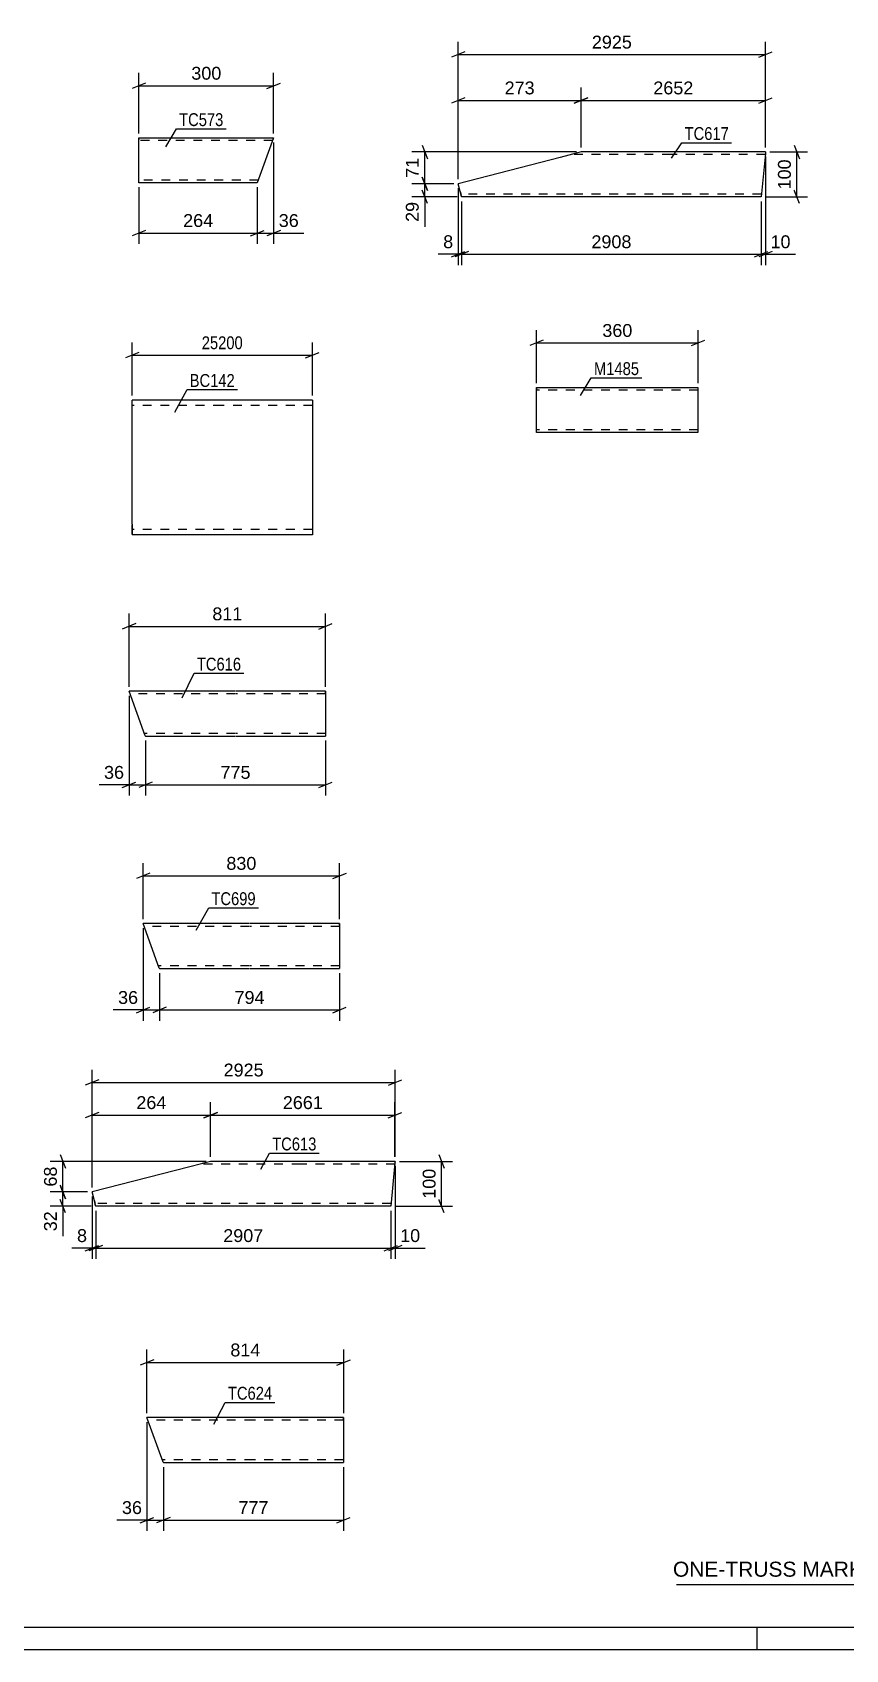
# Model space of a CAD drawing. Header units: millimetres. Extents: x 0 to 1189, y 0 to 841.
# Drawn here: x 607.6 to 788.7, y 0 to 360.2 of the extents above; entities that cross this region are included whole.
import ezdxf

# ---------------------------------------------------------------- set-up
doc = ezdxf.new("R2010")
doc.units = ezdxf.units.MM
doc.linetypes.add('DXK_LINE_DOT2', pattern=[3.9198, 1.9599, -1.9599])
doc.styles.add('Arial', font='ARIAL.TTF', dxfattribs={"height": 0.2})
doc.styles.add('Arial Narrow', font='ARIALN.TTF', dxfattribs={"height": 0.2})

# ---------------------------------------------------------------- blocks, each defined once
blk = doc.blocks.new('Unknown-814467843-1163')
at = {"color": 5, "linetype": 'Continuous'}
for p, q in [((5, 5), (1184, 5)), ((769, 0), (769, 5)), ((0, 0), (1189, 0))]:
    blk.add_line(p, q, dxfattribs=at)
blk = doc.blocks.new('Unknown-814467843-20826')
at = {"color": 7, "linetype": 'Continuous'}
blk.add_line((751, 14.5), (821, 14.5), dxfattribs=at)
at = {"color": 7, "style": 'Arial'}
blk.add_text('ONE-TRUSS MARKED AS TR408', height=3.3428, dxfattribs=at).set_placement((750.24, 16.25))
blk = doc.blocks.new('Part-814467843-18651 - 18650')
at = {"color": 2, "linetype": 'Continuous'}
for p, q in [((636.76, 41.77), (633.15, 51.68)), ((656.79, 51.68), (633.15, 51.68)), ((676.89, 51.68), (656.89, 51.68)), ((676.89, 51.68), (676.89, 51.59)), ((676.89, 51.59), (676.89, 41.68)), ((636.79, 41.68), (636.76, 41.77)), ((636.79, 41.68), (656.79, 41.68)), ((656.89, 41.68), (676.89, 41.68))]:
    blk.add_line(p, q, dxfattribs=at)
at = {"color": 7, "linetype": 'DXK_LINE_DOT2'}
for p, q in [((656.79, 51.08), (633.37, 51.08)), ((676.89, 51.08), (656.89, 51.08)), ((676.89, 51.33), (676.89, 51.68)), ((656.79, 42.28), (636.57, 42.28)), ((676.89, 42.28), (656.89, 42.28))]:
    blk.add_line(p, q, dxfattribs=at)
blk = doc.blocks.new('Part-814467843-18659 - 18658')
at = {"color": 2, "linetype": 'Continuous'}
for p, q in [((725.15, 332.39), (702.44, 326.51)), ((729.78, 333.59), (725.15, 332.39)), ((749.78, 333.59), (729.78, 333.59)), ((770.84, 333.59), (749.88, 333.59)), ((770.81, 333.24), (769.88, 323.59)), ((770.83, 333.5), (770.81, 333.24)), ((770.84, 333.59), (770.83, 333.5)), ((702.88, 324.79), (702.44, 326.51)), ((703.17, 323.68), (702.88, 324.79)), ((703.19, 323.59), (703.17, 323.68)), ((749.78, 323.59), (703.19, 323.59)), ((769.88, 323.59), (749.88, 323.59))]:
    blk.add_line(p, q, dxfattribs=at)
at = {"color": 7, "linetype": 'DXK_LINE_DOT2'}
for p, q in [((729.78, 333.59), (726.92, 332.85)), ((749.78, 332.99), (727.46, 332.99)), ((770.78, 332.99), (749.88, 332.99)), ((702.88, 324.79), (703.1, 323.94)), ((749.78, 324.19), (703.04, 324.19)), ((769.94, 324.19), (749.88, 324.19))]:
    blk.add_line(p, q, dxfattribs=at)
blk = doc.blocks.new('Part-814467843-18667 - 18666')
at = {"color": 2, "linetype": 'Continuous'}
for p, q in [((719.86, 279.9), (719.86, 281.1)), ((719.86, 281.1), (755.81, 281.1)), ((755.81, 281.1), (755.81, 281.01)), ((755.81, 281.01), (755.81, 280.75)), ((719.86, 271.1), (719.86, 279.9)), ((755.81, 280.75), (755.81, 279.9)), ((755.81, 279.9), (755.81, 271.1)), ((755.81, 271.1), (719.86, 271.1))]:
    blk.add_line(p, q, dxfattribs=at)
at = {"color": 7, "linetype": 'DXK_LINE_DOT2'}
for p, q in [((719.86, 281.1), (719.86, 281.01)), ((719.86, 281.01), (719.86, 280.75)), ((755.81, 281.1), (755.81, 280.75)), ((755.81, 280.5), (719.86, 280.5)), ((719.86, 271.85), (719.86, 271.75)), ((719.86, 271.75), (719.86, 271.85)), ((719.86, 271.75), (719.86, 271.7)), ((719.86, 271.7), (719.86, 271.75)), ((755.81, 271.7), (719.86, 271.7))]:
    blk.add_line(p, q, dxfattribs=at)
blk = doc.blocks.new('Part-814467843-18619 - 18618')
at = {"color": 2, "linetype": 'Continuous'}
for p, q in [((631.35, 335.53), (631.35, 336.73)), ((631.35, 336.73), (661.35, 336.73)), ((631.35, 327.93), (631.35, 335.53)), ((661.35, 336.73), (657.71, 326.73)), ((631.35, 326.82), (631.35, 327.93)), ((631.35, 326.73), (631.35, 326.82)), ((657.71, 326.73), (631.35, 326.73))]:
    blk.add_line(p, q, dxfattribs=at)
at = {"color": 7, "linetype": 'DXK_LINE_DOT2'}
for p, q in [((631.35, 336.73), (631.35, 336.64)), ((631.35, 336.64), (631.35, 336.38)), ((661.13, 336.13), (631.35, 336.13)), ((661.22, 336.38), (661.35, 336.73)), ((631.35, 327.08), (631.35, 327.93)), ((657.93, 327.33), (631.35, 327.33))]:
    blk.add_line(p, q, dxfattribs=at)
blk = doc.blocks.new('Part-814467843-18627 - 18626')
at = {"color": 2, "linetype": 'Continuous'}
for p, q in [((632.77, 203.57), (629.16, 213.48)), ((652.81, 213.48), (629.16, 213.48)), ((672.91, 213.48), (652.91, 213.48)), ((672.91, 213.48), (672.91, 213.39)), ((672.91, 213.39), (672.91, 203.48)), ((632.81, 203.48), (632.77, 203.57)), ((632.81, 203.48), (652.81, 203.48)), ((652.91, 203.48), (672.91, 203.48))]:
    blk.add_line(p, q, dxfattribs=at)
at = {"color": 7, "linetype": 'DXK_LINE_DOT2'}
for p, q in [((652.81, 212.88), (629.38, 212.88)), ((672.91, 212.88), (652.91, 212.88)), ((672.91, 213.13), (672.91, 213.48)), ((652.81, 204.08), (632.59, 204.08)), ((672.91, 204.08), (652.91, 204.08))]:
    blk.add_line(p, q, dxfattribs=at)
blk = doc.blocks.new('Part-814467843-15089 - 15088')
at = {"color": 2, "linetype": 'Continuous'}
for p, q in [((649.86, 278.31), (629.86, 278.31)), ((629.86, 250.71), (629.86, 278.31)), ((669.96, 278.31), (649.96, 278.31)), ((669.96, 278.31), (669.96, 248.31)), ((629.86, 250.71), (629.86, 248.31)), ((649.86, 248.31), (629.86, 248.31)), ((669.96, 248.31), (649.96, 248.31))]:
    blk.add_line(p, q, dxfattribs=at)
at = {"color": 7, "linetype": 'DXK_LINE_DOT2'}
for p, q in [((649.86, 277.11), (629.86, 277.11)), ((669.96, 277.11), (649.96, 277.11)), ((629.86, 248.49), (629.86, 250.71)), ((629.86, 249.51), (629.86, 249.6)), ((649.86, 249.51), (629.86, 249.51)), ((669.96, 249.51), (649.96, 249.51)), ((669.96, 249.51), (669.96, 249.6))]:
    blk.add_line(p, q, dxfattribs=at)
blk = doc.blocks.new('Part-814467843-18635 - 18634')
at = {"color": 2, "linetype": 'Continuous'}
for p, q in [((647.32, 108.76), (642.67, 107.56)), ((667.32, 108.76), (647.32, 108.76)), ((688.39, 108.76), (667.42, 108.76)), ((688.35, 108.41), (687.42, 98.76)), ((688.38, 108.67), (688.35, 108.41)), ((688.39, 108.76), (688.38, 108.67)), ((642.67, 107.56), (620.92, 101.95)), ((621.43, 99.96), (620.92, 101.95)), ((621.72, 98.86), (621.43, 99.96)), ((621.74, 98.76), (621.72, 98.86)), ((667.32, 98.76), (621.74, 98.76)), ((687.42, 98.76), (667.42, 98.76))]:
    blk.add_line(p, q, dxfattribs=at)
at = {"color": 7, "linetype": 'DXK_LINE_DOT2'}
for p, q in [((647.32, 108.76), (644.45, 108.02)), ((667.32, 108.16), (644.99, 108.16)), ((688.33, 108.16), (667.42, 108.16)), ((621.43, 99.96), (621.65, 99.12)), ((667.32, 99.36), (621.59, 99.36)), ((687.48, 99.36), (667.42, 99.36))]:
    blk.add_line(p, q, dxfattribs=at)
blk = doc.blocks.new('Part-814467843-18643 - 18642')
at = {"color": 2, "linetype": 'Continuous'}
for p, q in [((635.89, 151.8), (632.28, 161.71)), ((655.92, 161.71), (632.28, 161.71)), ((676.02, 161.71), (656.02, 161.71)), ((676.02, 161.71), (676.02, 161.62)), ((676.02, 161.62), (676.02, 151.71)), ((635.92, 151.71), (635.89, 151.8)), ((635.92, 151.71), (655.92, 151.71)), ((656.02, 151.71), (676.02, 151.71))]:
    blk.add_line(p, q, dxfattribs=at)
at = {"color": 7, "linetype": 'DXK_LINE_DOT2'}
for p, q in [((655.92, 161.11), (632.5, 161.11)), ((676.02, 161.11), (656.02, 161.11)), ((676.02, 161.36), (676.02, 161.71)), ((655.92, 152.31), (635.7, 152.31)), ((676.02, 152.31), (656.02, 152.31))]:
    blk.add_line(p, q, dxfattribs=at)
blk = doc.blocks.new('StraightDimension-814467843-19348 - 18650')
at = {"color": 7, "linetype": 'Continuous'}
for p, q in [((633.15, 50.68), (633.15, 26.46)), ((636.79, 40.68), (636.79, 26.46)), ((631.65, 28.26), (634.65, 29.46)), ((633.15, 28.86), (636.79, 28.86)), ((638.29, 29.46), (635.29, 28.26))]:
    blk.add_line(p, q, dxfattribs=at)
at = {"color": 0}
blk.add_wipeout([(632.63, 29.61), (632.63, 33.81), (626.98, 33.81), (626.98, 29.61)], dxfattribs=at)
at = {"color": 7, "linetype": 'Continuous'}
blk.add_line((633.15, 28.86), (626.45, 28.86), dxfattribs=at)
blk.add_line((633.15, 28.86), (626.45, 28.86), dxfattribs=at)
at = {"color": 3, "style": 'Arial'}
blk.add_text('36', height=2.865, dxfattribs=at).set_placement((627.58, 30.21))
blk = doc.blocks.new('StraightDimension-814467843-19321 - 18650')
at = {"color": 7, "linetype": 'Continuous'}
for p, q in [((633.15, 52.68), (633.15, 66.82)), ((676.94, 52.68), (676.94, 66.82)), ((634.65, 64.57), (631.65, 63.37)), ((633.15, 63.97), (676.94, 63.97)), ((675.44, 63.37), (678.44, 64.57))]:
    blk.add_line(p, q, dxfattribs=at)
at = {"color": 0}
blk.add_wipeout([(658.98, 64.72), (658.98, 68.92), (651.11, 68.92), (651.11, 64.72)], dxfattribs=at)
at = {"color": 3, "style": 'Arial'}
blk.add_text('814', height=2.865, dxfattribs=at).set_placement((651.71, 65.32))
blk = doc.blocks.new('StraightDimension-814467843-19347 - 18650')
at = {"color": 7, "linetype": 'Continuous'}
for p, q in [((636.79, 40.68), (636.79, 26.46)), ((676.89, 40.68), (676.89, 26.46)), ((638.29, 29.46), (635.29, 28.26)), ((636.79, 28.86), (676.89, 28.86)), ((675.39, 28.26), (678.39, 29.46))]:
    blk.add_line(p, q, dxfattribs=at)
at = {"color": 0}
blk.add_wipeout([(660.78, 29.61), (660.78, 33.81), (652.91, 33.81), (652.91, 29.61)], dxfattribs=at)
at = {"color": 3, "style": 'Arial'}
blk.add_text('777', height=2.865, dxfattribs=at).set_placement((653.51, 30.21))
blk = doc.blocks.new('StraightDimension-814467843-19615 - 18658')
at = {"color": 7, "linetype": 'Continuous'}
for p, q in [((770.84, 332.59), (770.84, 308.41)), ((769.88, 322.59), (769.88, 308.41)), ((768.38, 310.21), (771.38, 311.41)), ((772.34, 311.41), (769.34, 310.21)), ((769.88, 310.81), (770.84, 310.81))]:
    blk.add_line(p, q, dxfattribs=at)
at = {"color": 0}
blk.add_wipeout([(777.01, 311.56), (777.01, 315.76), (771.36, 315.76), (771.36, 311.56)], dxfattribs=at)
at = {"color": 7, "linetype": 'Continuous'}
blk.add_line((770.84, 310.81), (777.54, 310.81), dxfattribs=at)
blk.add_line((770.84, 310.81), (777.54, 310.81), dxfattribs=at)
at = {"color": 3, "style": 'Arial'}
blk.add_text('10', height=2.865, dxfattribs=at).set_placement((771.96, 312.16))
blk = doc.blocks.new('StraightDimension-814467843-19703 - 18658')
at = {"color": 7, "linetype": 'Continuous'}
for p, q in [((777.23, 335.09), (778.43, 332.09)), ((771.84, 333.59), (780.23, 333.59)), ((777.83, 323.59), (777.83, 333.59)), ((778.43, 322.09), (777.23, 325.09)), ((770.88, 323.59), (780.23, 323.59))]:
    blk.add_line(p, q, dxfattribs=at)
at = {"color": 0}
blk.add_wipeout([(777.08, 332.52), (772.88, 332.52), (772.88, 324.65), (777.08, 324.65)], dxfattribs=at)
at = {"color": 3, "style": 'Arial'}
blk.add_text('100', height=2.865, rotation=90.0002, dxfattribs=at).set_placement((776.48, 325.25))
blk = doc.blocks.new('StraightDimension-814467843-19511 - 18658')
at = {"color": 7, "linetype": 'Continuous'}
for p, q in [((702.44, 327.51), (702.44, 347.92)), ((729.78, 334.59), (729.78, 347.92)), ((703.94, 345.67), (700.94, 344.47)), ((702.44, 345.07), (729.78, 345.07)), ((728.28, 344.47), (731.28, 345.67))]:
    blk.add_line(p, q, dxfattribs=at)
at = {"color": 0}
blk.add_wipeout([(720.04, 345.82), (720.04, 350.02), (712.17, 350.02), (712.17, 345.82)], dxfattribs=at)
at = {"color": 3, "style": 'Arial'}
blk.add_text('273', height=2.865, dxfattribs=at).set_placement((712.77, 346.42))
blk = doc.blocks.new('StraightDimension-814467843-19510 - 18658')
at = {"color": 7, "linetype": 'Continuous'}
for p, q in [((729.78, 334.59), (729.78, 347.92)), ((770.85, 334.59), (770.85, 347.92)), ((731.28, 345.67), (728.28, 344.47)), ((729.78, 345.07), (770.85, 345.07)), ((769.35, 344.47), (772.35, 345.67))]:
    blk.add_line(p, q, dxfattribs=at)
at = {"color": 0}
blk.add_wipeout([(755.36, 345.82), (755.36, 350.02), (745.27, 350.02), (745.27, 345.82)], dxfattribs=at)
at = {"color": 3, "style": 'Arial'}
blk.add_text('2652', height=2.865, dxfattribs=at).set_placement((745.87, 346.42))
blk = doc.blocks.new('StraightDimension-814467843-19401 - 18658')
at = {"color": 7, "linetype": 'Continuous'}
for p, q in [((694.39, 335.09), (695.59, 332.09)), ((728.78, 333.59), (692.14, 333.59)), ((694.99, 326.51), (694.99, 333.59)), ((695.59, 325.01), (694.39, 328.01)), ((701.44, 326.51), (692.14, 326.51))]:
    blk.add_line(p, q, dxfattribs=at)
at = {"color": 0}
blk.add_wipeout([(694.24, 332.87), (690.04, 332.87), (690.04, 327.22), (694.24, 327.22)], dxfattribs=at)
at = {"color": 3, "style": 'Arial'}
blk.add_text('71', height=2.865, rotation=90.0002, dxfattribs=at).set_placement((693.64, 327.82))
blk = doc.blocks.new('StraightDimension-814467843-19402 - 18658')
at = {"color": 7, "linetype": 'Continuous'}
for p, q in [((694.39, 328.01), (695.59, 325.01)), ((701.44, 326.51), (692.14, 326.51)), ((695.59, 322.09), (694.39, 325.09)), ((694.99, 323.59), (694.99, 326.51)), ((702.19, 323.59), (692.14, 323.59))]:
    blk.add_line(p, q, dxfattribs=at)
at = {"color": 0}
blk.add_wipeout([(694.24, 323.06), (690.04, 323.06), (690.04, 317.41), (694.24, 317.41)], dxfattribs=at)
at = {"color": 7, "linetype": 'Continuous'}
blk.add_line((694.99, 323.59), (694.99, 316.89), dxfattribs=at)
blk.add_line((694.99, 323.59), (694.99, 316.89), dxfattribs=at)
at = {"color": 3, "style": 'Arial'}
blk.add_text('29', height=2.865, rotation=90.0002, dxfattribs=at).set_placement((693.64, 318.01))
blk = doc.blocks.new('StraightDimension-814467843-19616 - 18658')
at = {"color": 7, "linetype": 'Continuous'}
for p, q in [((703.19, 322.59), (703.19, 308.41)), ((769.88, 322.59), (769.88, 308.41)), ((704.69, 311.41), (701.69, 310.21)), ((703.19, 310.81), (769.88, 310.81)), ((768.38, 310.21), (771.38, 311.41))]:
    blk.add_line(p, q, dxfattribs=at)
at = {"color": 0}
blk.add_wipeout([(741.58, 311.56), (741.58, 315.76), (731.49, 315.76), (731.49, 311.56)], dxfattribs=at)
at = {"color": 3, "style": 'Arial'}
blk.add_text('2908', height=2.865, dxfattribs=at).set_placement((732.09, 312.16))
blk = doc.blocks.new('StraightDimension-814467843-19617 - 18658')
at = {"color": 7, "linetype": 'Continuous'}
for p, q in [((702.44, 325.51), (702.44, 308.41)), ((703.19, 322.59), (703.19, 308.41)), ((700.94, 310.21), (703.94, 311.41)), ((704.69, 311.41), (701.69, 310.21)), ((702.44, 310.81), (703.19, 310.81))]:
    blk.add_line(p, q, dxfattribs=at)
at = {"color": 0}
blk.add_wipeout([(701.91, 311.56), (701.91, 315.76), (698.49, 315.76), (698.49, 311.56)], dxfattribs=at)
at = {"color": 7, "linetype": 'Continuous'}
blk.add_line((702.44, 310.81), (697.96, 310.81), dxfattribs=at)
blk.add_line((702.44, 310.81), (697.96, 310.81), dxfattribs=at)
at = {"color": 3, "style": 'Arial'}
blk.add_text('8', height=2.87, dxfattribs=at).set_placement((699.09, 312.16))
blk = doc.blocks.new('StraightDimension-814467843-19674 - 18658')
at = {"color": 7, "linetype": 'Continuous'}
for p, q in [((702.44, 327.51), (702.44, 358.13)), ((770.84, 334.59), (770.84, 358.13)), ((703.94, 355.88), (700.94, 354.68)), ((702.44, 355.28), (770.84, 355.28)), ((769.34, 354.68), (772.34, 355.88))]:
    blk.add_line(p, q, dxfattribs=at)
at = {"color": 0}
blk.add_wipeout([(741.69, 356.03), (741.69, 360.23), (731.59, 360.23), (731.59, 356.03)], dxfattribs=at)
at = {"color": 3, "style": 'Arial'}
blk.add_text('2925', height=2.865, dxfattribs=at).set_placement((732.19, 356.63))
blk = doc.blocks.new('StraightDimension-814467843-19689 - 18666')
at = {"color": 7, "linetype": 'Continuous'}
for p, q in [((719.86, 282.1), (719.86, 293.9)), ((755.86, 282.1), (755.86, 293.9)), ((721.36, 291.65), (718.36, 290.45)), ((719.86, 291.05), (755.86, 291.05)), ((754.36, 290.45), (757.36, 291.65))]:
    blk.add_line(p, q, dxfattribs=at)
at = {"color": 0}
blk.add_wipeout([(741.79, 291.8), (741.79, 296), (733.92, 296), (733.92, 291.8)], dxfattribs=at)
at = {"color": 3, "style": 'Arial'}
blk.add_text('360', height=2.865, dxfattribs=at).set_placement((734.52, 292.4))
blk = doc.blocks.new('StraightDimension-814467843-18772 - 18618')
at = {"color": 7, "linetype": 'Continuous'}
for p, q in [((631.35, 325.73), (631.35, 313.13)), ((657.71, 325.73), (657.71, 313.13)), ((632.85, 316.13), (629.85, 314.93)), ((631.35, 315.53), (657.71, 315.53)), ((656.21, 314.93), (659.21, 316.13))]:
    blk.add_line(p, q, dxfattribs=at)
at = {"color": 0}
blk.add_wipeout([(648.47, 316.28), (648.47, 320.48), (640.6, 320.48), (640.6, 316.28)], dxfattribs=at)
at = {"color": 3, "style": 'Arial'}
blk.add_text('264', height=2.865, dxfattribs=at).set_placement((641.2, 316.88))
blk = doc.blocks.new('StraightDimension-814467843-18771 - 18618')
at = {"color": 7, "linetype": 'Continuous'}
for p, q in [((661.35, 335.73), (661.35, 313.13)), ((657.71, 325.73), (657.71, 313.13)), ((656.21, 314.93), (659.21, 316.13)), ((657.71, 315.53), (661.35, 315.53)), ((662.85, 316.13), (659.85, 314.93))]:
    blk.add_line(p, q, dxfattribs=at)
at = {"color": 0}
blk.add_wipeout([(667.52, 316.28), (667.52, 320.48), (661.88, 320.48), (661.88, 316.28)], dxfattribs=at)
at = {"color": 7, "linetype": 'Continuous'}
blk.add_line((661.35, 315.53), (668.05, 315.53), dxfattribs=at)
blk.add_line((661.35, 315.53), (668.05, 315.53), dxfattribs=at)
at = {"color": 3, "style": 'Arial'}
blk.add_text('36', height=2.865, dxfattribs=at).set_placement((662.48, 316.88))
blk = doc.blocks.new('StraightDimension-814467843-18757 - 18618')
at = {"color": 7, "linetype": 'Continuous'}
for p, q in [((631.35, 337.73), (631.35, 351.19)), ((661.35, 337.73), (661.35, 351.19)), ((632.85, 348.94), (629.85, 347.74)), ((631.35, 348.34), (661.35, 348.34)), ((659.85, 347.74), (662.85, 348.94))]:
    blk.add_line(p, q, dxfattribs=at)
at = {"color": 0}
blk.add_wipeout([(650.29, 349.09), (650.29, 353.29), (642.42, 353.29), (642.42, 349.09)], dxfattribs=at)
at = {"color": 3, "style": 'Arial'}
blk.add_text('300', height=2.865, dxfattribs=at).set_placement((643.02, 349.69))
blk = doc.blocks.new('StraightDimension-814467843-18893 - 18626')
at = {"color": 7, "linetype": 'Continuous'}
for p, q in [((632.81, 202.48), (632.81, 190.22)), ((672.91, 202.48), (672.91, 190.22)), ((634.31, 193.22), (631.31, 192.02)), ((632.81, 192.62), (672.91, 192.62)), ((671.41, 192.02), (674.41, 193.22))]:
    blk.add_line(p, q, dxfattribs=at)
at = {"color": 0}
blk.add_wipeout([(656.79, 193.37), (656.79, 197.57), (648.92, 197.57), (648.92, 193.37)], dxfattribs=at)
at = {"color": 3, "style": 'Arial'}
blk.add_text('775', height=2.865, dxfattribs=at).set_placement((649.52, 193.97))
blk = doc.blocks.new('StraightDimension-814467843-18876 - 18626')
at = {"color": 7, "linetype": 'Continuous'}
for p, q in [((629.16, 214.48), (629.16, 230.78)), ((672.91, 214.48), (672.91, 230.78)), ((630.66, 228.53), (627.66, 227.33)), ((629.16, 227.93), (672.91, 227.93)), ((671.41, 227.33), (674.41, 228.53))]:
    blk.add_line(p, q, dxfattribs=at)
at = {"color": 0}
blk.add_wipeout([(654.97, 228.68), (654.97, 232.88), (647.1, 232.88), (647.1, 228.68)], dxfattribs=at)
at = {"color": 3, "style": 'Arial'}
blk.add_text('811', height=2.865, dxfattribs=at).set_placement((647.7, 229.28))
blk = doc.blocks.new('StraightDimension-814467843-18894 - 18626')
at = {"color": 7, "linetype": 'Continuous'}
for p, q in [((629.16, 212.48), (629.16, 190.22)), ((632.81, 202.48), (632.81, 190.22)), ((627.66, 192.02), (630.66, 193.22)), ((629.16, 192.62), (632.81, 192.62)), ((634.31, 193.22), (631.31, 192.02))]:
    blk.add_line(p, q, dxfattribs=at)
at = {"color": 0}
blk.add_wipeout([(628.64, 193.37), (628.64, 197.57), (622.99, 197.57), (622.99, 193.37)], dxfattribs=at)
at = {"color": 7, "linetype": 'Continuous'}
blk.add_line((629.16, 192.62), (622.47, 192.62), dxfattribs=at)
blk.add_line((629.16, 192.62), (622.47, 192.62), dxfattribs=at)
at = {"color": 3, "style": 'Arial'}
blk.add_text('36', height=2.865, dxfattribs=at).set_placement((623.59, 193.97))
blk = doc.blocks.new('StraightDimension-814467843-15603 - 15088')
at = {"color": 7, "linetype": 'Continuous'}
for p, q in [((631.36, 288.91), (628.36, 287.71)), ((629.86, 279.31), (629.86, 291.16)), ((629.86, 288.31), (669.96, 288.31)), ((668.46, 287.71), (671.46, 288.91)), ((669.96, 279.31), (669.96, 291.16))]:
    blk.add_line(p, q, dxfattribs=at)
at = {"color": 0}
blk.add_wipeout([(655.08, 289.06), (655.08, 293.26), (644.74, 293.26), (644.74, 289.06)], dxfattribs=at)
at = {"color": 3, "style": 'Arial Narrow'}
blk.add_text('25200', height=2.863, dxfattribs=at).set_placement((645.34, 289.66))
blk = doc.blocks.new('StraightDimension-814467843-19212 - 18634')
at = {"color": 7, "linetype": 'Continuous'}
for p, q in [((622.42, 126.92), (619.42, 125.72)), ((620.92, 102.95), (620.92, 129.17)), ((620.92, 126.32), (688.39, 126.32)), ((686.89, 125.72), (689.89, 126.92)), ((688.39, 109.76), (688.39, 129.17))]:
    blk.add_line(p, q, dxfattribs=at)
at = {"color": 0}
blk.add_wipeout([(659.7, 127.07), (659.7, 131.27), (649.61, 131.27), (649.61, 127.07)], dxfattribs=at)
at = {"color": 3, "style": 'Arial'}
blk.add_text('2925', height=2.865, dxfattribs=at).set_placement((650.21, 127.67))
blk = doc.blocks.new('StraightDimension-814467843-19107 - 18634')
at = {"color": 7, "linetype": 'Continuous'}
for p, q in [((648.82, 119.66), (645.82, 118.46)), ((647.32, 109.76), (647.32, 121.91)), ((647.32, 119.06), (688.35, 119.06)), ((686.85, 118.46), (689.85, 119.66)), ((688.35, 109.76), (688.35, 121.91))]:
    blk.add_line(p, q, dxfattribs=at)
at = {"color": 0}
blk.add_wipeout([(672.88, 119.81), (672.88, 124.01), (662.79, 124.01), (662.79, 119.81)], dxfattribs=at)
at = {"color": 3, "style": 'Arial'}
blk.add_text('2661', height=2.865, dxfattribs=at).set_placement((663.39, 120.41))
blk = doc.blocks.new('StraightDimension-814467843-19003 - 18634')
at = {"color": 7, "linetype": 'Continuous'}
for p, q in [((646.32, 108.76), (611.59, 108.76)), ((613.84, 110.26), (615.04, 107.26)), ((614.44, 101.95), (614.44, 108.76)), ((619.92, 101.95), (611.59, 101.95)), ((615.04, 100.45), (613.84, 103.45))]:
    blk.add_line(p, q, dxfattribs=at)
at = {"color": 0}
blk.add_wipeout([(613.69, 108.18), (609.49, 108.18), (609.49, 102.54), (613.69, 102.54)], dxfattribs=at)
at = {"color": 3, "style": 'Arial'}
blk.add_text('68', height=2.865, rotation=90.0002, dxfattribs=at).set_placement((613.09, 103.14))
blk = doc.blocks.new('StraightDimension-814467843-19108 - 18634')
at = {"color": 7, "linetype": 'Continuous'}
for p, q in [((622.42, 119.66), (619.42, 118.46)), ((620.92, 102.95), (620.92, 121.91)), ((620.92, 119.06), (647.32, 119.06)), ((645.82, 118.46), (648.82, 119.66)), ((647.32, 109.76), (647.32, 121.91))]:
    blk.add_line(p, q, dxfattribs=at)
at = {"color": 0}
blk.add_wipeout([(638.05, 119.81), (638.05, 124.01), (630.18, 124.01), (630.18, 119.81)], dxfattribs=at)
at = {"color": 3, "style": 'Arial'}
blk.add_text('264', height=2.865, dxfattribs=at).set_placement((630.78, 120.41))
blk = doc.blocks.new('StraightDimension-814467843-19004 - 18634')
at = {"color": 7, "linetype": 'Continuous'}
for p, q in [((619.92, 101.95), (611.59, 101.95)), ((613.84, 103.45), (615.04, 100.45)), ((614.44, 98.76), (614.44, 101.95)), ((620.74, 98.76), (611.59, 98.76)), ((615.04, 97.26), (613.84, 100.26))]:
    blk.add_line(p, q, dxfattribs=at)
at = {"color": 0}
blk.add_wipeout([(613.69, 98.24), (609.49, 98.24), (609.49, 92.59), (613.69, 92.59)], dxfattribs=at)
at = {"color": 7, "linetype": 'Continuous'}
blk.add_line((614.44, 98.76), (614.44, 92.07), dxfattribs=at)
blk.add_line((614.44, 98.76), (614.44, 92.07), dxfattribs=at)
at = {"color": 3, "style": 'Arial'}
blk.add_text('32', height=2.865, rotation=90.0002, dxfattribs=at).set_placement((613.09, 93.19))
blk = doc.blocks.new('StraightDimension-814467843-19263 - 18634')
at = {"color": 7, "linetype": 'Continuous'}
for p, q in [((688.39, 107.76), (688.39, 87.04)), ((687.42, 97.76), (687.42, 87.04)), ((685.92, 88.84), (688.92, 90.04)), ((689.89, 90.04), (686.89, 88.84)), ((687.42, 89.44), (688.39, 89.44))]:
    blk.add_line(p, q, dxfattribs=at)
at = {"color": 0}
blk.add_wipeout([(694.56, 90.19), (694.56, 94.39), (688.91, 94.39), (688.91, 90.19)], dxfattribs=at)
at = {"color": 7, "linetype": 'Continuous'}
blk.add_line((688.39, 89.44), (695.08, 89.44), dxfattribs=at)
blk.add_line((688.39, 89.44), (695.08, 89.44), dxfattribs=at)
at = {"color": 3, "style": 'Arial'}
blk.add_text('10', height=2.865, dxfattribs=at).set_placement((689.51, 90.79))
blk = doc.blocks.new('StraightDimension-814467843-19264 - 18634')
at = {"color": 7, "linetype": 'Continuous'}
for p, q in [((621.74, 97.76), (621.74, 87.04)), ((687.42, 97.76), (687.42, 87.04)), ((623.24, 90.04), (620.24, 88.84)), ((621.74, 89.44), (687.42, 89.44)), ((685.92, 88.84), (688.92, 90.04))]:
    blk.add_line(p, q, dxfattribs=at)
at = {"color": 0}
blk.add_wipeout([(659.63, 90.19), (659.63, 94.39), (649.53, 94.39), (649.53, 90.19)], dxfattribs=at)
at = {"color": 3, "style": 'Arial'}
blk.add_text('2907', height=2.865, dxfattribs=at).set_placement((650.13, 90.79))
blk = doc.blocks.new('StraightDimension-814467843-19265 - 18634')
at = {"color": 7, "linetype": 'Continuous'}
for p, q in [((620.92, 100.95), (620.92, 87.04)), ((621.74, 97.76), (621.74, 87.04)), ((619.42, 88.84), (622.42, 90.04)), ((623.24, 90.04), (620.24, 88.84)), ((620.92, 89.44), (621.74, 89.44))]:
    blk.add_line(p, q, dxfattribs=at)
at = {"color": 0}
blk.add_wipeout([(620.39, 90.19), (620.39, 94.39), (616.97, 94.39), (616.97, 90.19)], dxfattribs=at)
at = {"color": 7, "linetype": 'Continuous'}
blk.add_line((620.92, 89.44), (616.45, 89.44), dxfattribs=at)
blk.add_line((620.92, 89.44), (616.45, 89.44), dxfattribs=at)
at = {"color": 3, "style": 'Arial'}
blk.add_text('8', height=2.87, dxfattribs=at).set_placement((617.57, 90.79))
blk = doc.blocks.new('StraightDimension-814467843-19302 - 18634')
at = {"color": 7, "linetype": 'Continuous'}
for p, q in [((689.39, 108.76), (701.14, 108.76)), ((698.14, 110.26), (699.34, 107.26)), ((698.74, 98.76), (698.74, 108.76)), ((688.42, 98.76), (701.14, 98.76)), ((699.34, 97.26), (698.14, 100.26))]:
    blk.add_line(p, q, dxfattribs=at)
at = {"color": 0}
blk.add_wipeout([(697.99, 107.7), (693.79, 107.7), (693.79, 99.83), (697.99, 99.83)], dxfattribs=at)
at = {"color": 3, "style": 'Arial'}
blk.add_text('100', height=2.865, rotation=90.0002, dxfattribs=at).set_placement((697.39, 100.43))
blk = doc.blocks.new('StraightDimension-814467843-18938 - 18642')
at = {"color": 7, "linetype": 'Continuous'}
for p, q in [((633.78, 172.95), (630.78, 171.75)), ((632.28, 162.71), (632.28, 175.2)), ((674.53, 171.75), (677.53, 172.95)), ((676.03, 162.71), (676.03, 175.2)), ((632.28, 172.35), (676.03, 172.35))]:
    blk.add_line(p, q, dxfattribs=at)
at = {"color": 0}
blk.add_wipeout([(658.09, 173.1), (658.09, 177.3), (650.22, 177.3), (650.22, 173.1)], dxfattribs=at)
at = {"color": 3, "style": 'Arial'}
blk.add_text('830', height=2.865, dxfattribs=at).set_placement((650.82, 173.7))
blk = doc.blocks.new('StraightDimension-814467843-18955 - 18642')
at = {"color": 7, "linetype": 'Continuous'}
for p, q in [((635.92, 150.71), (635.92, 140.08)), ((676.02, 150.71), (676.02, 140.08)), ((637.42, 143.08), (634.42, 141.88)), ((635.92, 142.48), (676.02, 142.48)), ((674.52, 141.88), (677.52, 143.08))]:
    blk.add_line(p, q, dxfattribs=at)
at = {"color": 0}
blk.add_wipeout([(659.91, 143.23), (659.91, 147.43), (652.04, 147.43), (652.04, 143.23)], dxfattribs=at)
at = {"color": 3, "style": 'Arial'}
blk.add_text('794', height=2.865, dxfattribs=at).set_placement((652.64, 143.83))
blk = doc.blocks.new('StraightDimension-814467843-18956 - 18642')
at = {"color": 7, "linetype": 'Continuous'}
for p, q in [((632.28, 160.71), (632.28, 140.08)), ((635.92, 150.71), (635.92, 140.08)), ((630.78, 141.88), (633.78, 143.08)), ((632.28, 142.48), (635.92, 142.48)), ((637.42, 143.08), (634.42, 141.88))]:
    blk.add_line(p, q, dxfattribs=at)
at = {"color": 0}
blk.add_wipeout([(631.76, 143.23), (631.76, 147.43), (626.11, 147.43), (626.11, 143.23)], dxfattribs=at)
at = {"color": 7, "linetype": 'Continuous'}
blk.add_line((632.28, 142.48), (625.59, 142.48), dxfattribs=at)
blk.add_line((632.28, 142.48), (625.59, 142.48), dxfattribs=at)
at = {"color": 3, "style": 'Arial'}
blk.add_text('36', height=2.865, dxfattribs=at).set_placement((626.71, 143.83))
blk = doc.blocks.new('Mark-814467843-18677 - 18650')
at = {"color": 0}
blk.add_wipeout([(661.03, 55.68), (661.03, 58.68), (651.17, 58.68), (651.17, 55.68)], dxfattribs=at)
blk.add_wipeout([(661.03, 55.68), (661.03, 58.68), (651.17, 58.68), (651.17, 55.68)], dxfattribs=at)
at = {"color": 30, "linetype": 'Continuous'}
for p, q in [((648.01, 50.19), (650.57, 55.08)), ((650.57, 55.08), (661.63, 55.08))]:
    blk.add_line(p, q, dxfattribs=at)
at = {"color": 3, "style": 'Arial Narrow'}
blk.add_text('TC624', height=2.863, dxfattribs=at).set_placement((651.17, 55.68))
blk = doc.blocks.new('Mark-814467843-18674 - 18658')
at = {"color": 0}
blk.add_wipeout([(762.7, 336.26), (762.7, 339.26), (752.84, 339.26), (752.84, 336.26)], dxfattribs=at)
blk.add_wipeout([(762.7, 336.26), (762.7, 339.26), (752.84, 339.26), (752.84, 336.26)], dxfattribs=at)
at = {"color": 30, "linetype": 'Continuous'}
for p, q in [((749.94, 332.22), (752.24, 335.66)), ((752.24, 335.66), (763.3, 335.66))]:
    blk.add_line(p, q, dxfattribs=at)
at = {"color": 3, "style": 'Arial Narrow'}
blk.add_text('TC617', height=2.863, dxfattribs=at).set_placement((752.84, 336.26))
blk = doc.blocks.new('Mark-814467843-18671 - 18666')
at = {"color": 0}
blk.add_wipeout([(742.72, 283.9), (742.72, 286.9), (732.66, 286.9), (732.66, 283.9)], dxfattribs=at)
blk.add_wipeout([(742.72, 283.9), (742.72, 286.9), (732.66, 286.9), (732.66, 283.9)], dxfattribs=at)
at = {"color": 30, "linetype": 'Continuous'}
for p, q in [((729.68, 279.33), (732.06, 283.3)), ((732.06, 283.3), (743.32, 283.3))]:
    blk.add_line(p, q, dxfattribs=at)
at = {"color": 3, "style": 'Arial Narrow'}
blk.add_text('M1485', height=2.863, dxfattribs=at).set_placement((732.66, 283.9))
blk = doc.blocks.new('Mark-814467843-18689 - 18618')
at = {"color": 0}
blk.add_wipeout([(650.16, 339.36), (650.16, 342.36), (640.3, 342.36), (640.3, 339.36)], dxfattribs=at)
blk.add_wipeout([(650.16, 339.36), (650.16, 342.36), (640.3, 342.36), (640.3, 339.36)], dxfattribs=at)
at = {"color": 30, "linetype": 'Continuous'}
for p, q in [((637.38, 334.7), (639.7, 338.76)), ((639.7, 338.76), (650.76, 338.76))]:
    blk.add_line(p, q, dxfattribs=at)
at = {"color": 3, "style": 'Arial Narrow'}
blk.add_text('TC573', height=2.863, dxfattribs=at).set_placement((640.3, 339.36))
blk = doc.blocks.new('Mark-814467843-18686 - 18626')
at = {"color": 0}
blk.add_wipeout([(654.12, 218.08), (654.12, 221.08), (644.25, 221.08), (644.25, 218.08)], dxfattribs=at)
blk.add_wipeout([(654.12, 218.08), (654.12, 221.08), (644.25, 221.08), (644.25, 218.08)], dxfattribs=at)
at = {"color": 30, "linetype": 'Continuous'}
for p, q in [((641.01, 211.99), (643.65, 217.48)), ((643.65, 217.48), (654.72, 217.48))]:
    blk.add_line(p, q, dxfattribs=at)
at = {"color": 3, "style": 'Arial Narrow'}
blk.add_text('TC616', height=2.863, dxfattribs=at).set_placement((644.25, 218.08))
blk = doc.blocks.new('Mark-814467843-15688 - 15088')
at = {"color": 0}
blk.add_wipeout([(652.71, 281.26), (652.71, 284.26), (642.66, 284.26), (642.66, 281.26)], dxfattribs=at)
blk.add_wipeout([(652.71, 281.26), (652.71, 284.26), (642.66, 284.26), (642.66, 281.26)], dxfattribs=at)
at = {"color": 30, "linetype": 'Continuous'}
for p, q in [((639.33, 275.65), (642.06, 280.66)), ((642.06, 280.66), (653.31, 280.66))]:
    blk.add_line(p, q, dxfattribs=at)
at = {"color": 3, "style": 'Arial Narrow'}
blk.add_text('BC142', height=2.863, dxfattribs=at).set_placement((642.66, 281.26))
blk = doc.blocks.new('Mark-814467843-18683 - 18634')
at = {"color": 0}
blk.add_wipeout([(670.88, 111.2), (670.88, 114.2), (661.02, 114.2), (661.02, 111.2)], dxfattribs=at)
blk.add_wipeout([(670.88, 111.2), (670.88, 114.2), (661.02, 114.2), (661.02, 111.2)], dxfattribs=at)
at = {"color": 30, "linetype": 'Continuous'}
for p, q in [((658.5, 107.04), (660.42, 110.6)), ((660.42, 110.6), (671.48, 110.6))]:
    blk.add_line(p, q, dxfattribs=at)
at = {"color": 3, "style": 'Arial Narrow'}
blk.add_text('TC613', height=2.863, dxfattribs=at).set_placement((661.02, 111.2))
blk = doc.blocks.new('Mark-814467843-18680 - 18642')
at = {"color": 0}
blk.add_wipeout([(657.35, 165.84), (657.35, 168.84), (647.49, 168.84), (647.49, 165.84)], dxfattribs=at)
blk.add_wipeout([(657.35, 165.84), (657.35, 168.84), (647.49, 168.84), (647.49, 165.84)], dxfattribs=at)
at = {"color": 30, "linetype": 'Continuous'}
for p, q in [((644.13, 160.25), (646.89, 165.24)), ((646.89, 165.24), (657.95, 165.24))]:
    blk.add_line(p, q, dxfattribs=at)
at = {"color": 3, "style": 'Arial Narrow'}
blk.add_text('TC699', height=2.863, dxfattribs=at).set_placement((647.49, 165.84))

msp = doc.modelspace()

# ---------------------------------------------------------------- block references
for name in ['Unknown-814467843-1163', 'Part-814467843-18619 - 18618', 'Part-814467843-18659 - 18658', 'Part-814467843-18667 - 18666', 'Part-814467843-15089 - 15088', 'Part-814467843-18627 - 18626', 'Part-814467843-18643 - 18642', 'Part-814467843-18635 - 18634', 'Part-814467843-18651 - 18650', 'Unknown-814467843-20826']:
    msp.add_blockref(name, (0, 0))

# ---------------------------------------------------------------- next in the draw order: block references
for name in ['StraightDimension-814467843-18757 - 18618', 'StraightDimension-814467843-19511 - 18658', 'StraightDimension-814467843-19615 - 18658', 'StraightDimension-814467843-18772 - 18618', 'StraightDimension-814467843-19689 - 18666', 'StraightDimension-814467843-15603 - 15088', 'StraightDimension-814467843-18876 - 18626', 'StraightDimension-814467843-18893 - 18626', 'StraightDimension-814467843-18938 - 18642', 'StraightDimension-814467843-18955 - 18642', 'StraightDimension-814467843-19212 - 18634', 'StraightDimension-814467843-19321 - 18650', 'StraightDimension-814467843-19348 - 18650']:
    msp.add_blockref(name, (0, 0))

# ---------------------------------------------------------------- next in the draw order: block references
for name in ['Mark-814467843-18689 - 18618', 'StraightDimension-814467843-18771 - 18618', 'StraightDimension-814467843-19703 - 18658', 'Mark-814467843-18671 - 18666', 'Mark-814467843-15688 - 15088', 'Mark-814467843-18686 - 18626', 'StraightDimension-814467843-18894 - 18626', 'Mark-814467843-18680 - 18642', 'StraightDimension-814467843-18956 - 18642', 'StraightDimension-814467843-19107 - 18634', 'StraightDimension-814467843-19263 - 18634', 'Mark-814467843-18677 - 18650', 'StraightDimension-814467843-19347 - 18650']:
    msp.add_blockref(name, (0, 0))

# ---------------------------------------------------------------- next in the draw order: block references
for name in ['StraightDimension-814467843-19510 - 18658', 'Mark-814467843-18683 - 18634', 'StraightDimension-814467843-19003 - 18634']:
    msp.add_blockref(name, (0, 0))

# ---------------------------------------------------------------- next in the draw order: block references
for name in ['StraightDimension-814467843-19401 - 18658', 'StraightDimension-814467843-19108 - 18634']:
    msp.add_blockref(name, (0, 0))

# ---------------------------------------------------------------- next in the draw order: block references
for name in ['StraightDimension-814467843-19402 - 18658', 'StraightDimension-814467843-19004 - 18634']:
    msp.add_blockref(name, (0, 0))

# ---------------------------------------------------------------- next in the draw order: block references
for name in ['StraightDimension-814467843-19674 - 18658', 'StraightDimension-814467843-19616 - 18658', 'StraightDimension-814467843-19264 - 18634']:
    msp.add_blockref(name, (0, 0))

# ---------------------------------------------------------------- next in the draw order: block references
for name in ['Mark-814467843-18674 - 18658', 'StraightDimension-814467843-19617 - 18658', 'StraightDimension-814467843-19302 - 18634', 'StraightDimension-814467843-19265 - 18634']:
    msp.add_blockref(name, (0, 0))

doc.saveas('drawing.dxf')
